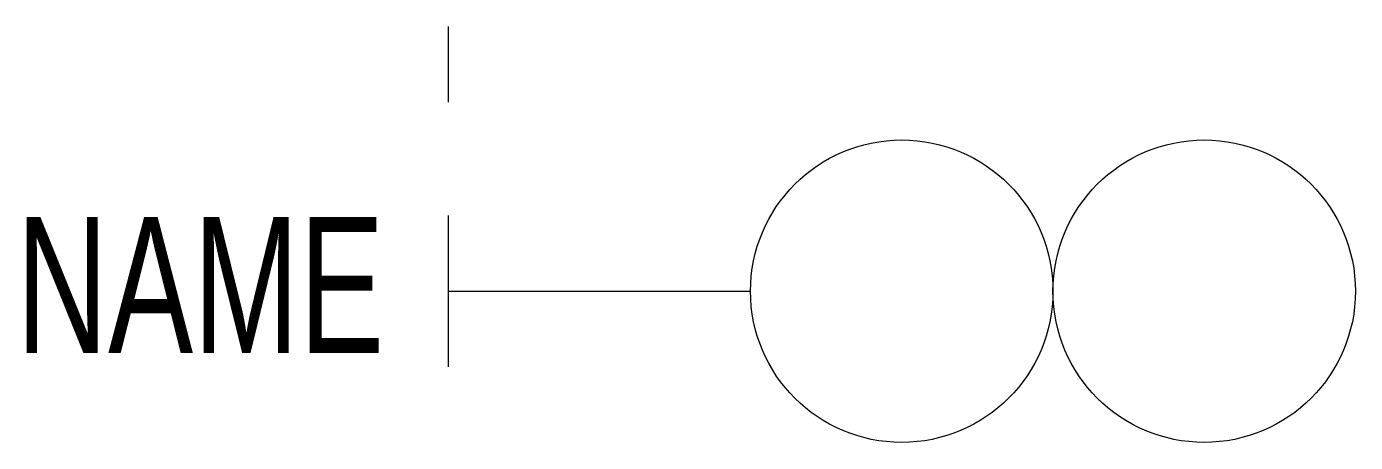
# Model space of a CAD drawing. Header units: millimetres. Extents: x -5.6 to 12, y -5 to 0.5.
import ezdxf
from ezdxf.enums import TextEntityAlignment as Align

# ---------------------------------------------------------------- set-up
doc = ezdxf.new("R2010")
doc.units = ezdxf.units.MM

msp = doc.modelspace()

# ---------------------------------------------------------------- linework, layer by layer
at = {"color": 7}
msp.add_line((0, 0.5), (0, -0.5), dxfattribs=at)
for p, q in [((0, -2), (0, -4)), ((0, -3), (4, -3))]:
    msp.add_line(p, q)
for centre in [(6, -3), (10, -3)]:
    msp.add_circle(centre, 2)

# ---------------------------------------------------------------- texts
at = {"width": 0.7}
msp.add_attdef('NAME', text='XHJ', height=1.8, dxfattribs=at).set_placement((-0.844, -3.818), align=Align.RIGHT)

doc.saveas('drawing.dxf')
